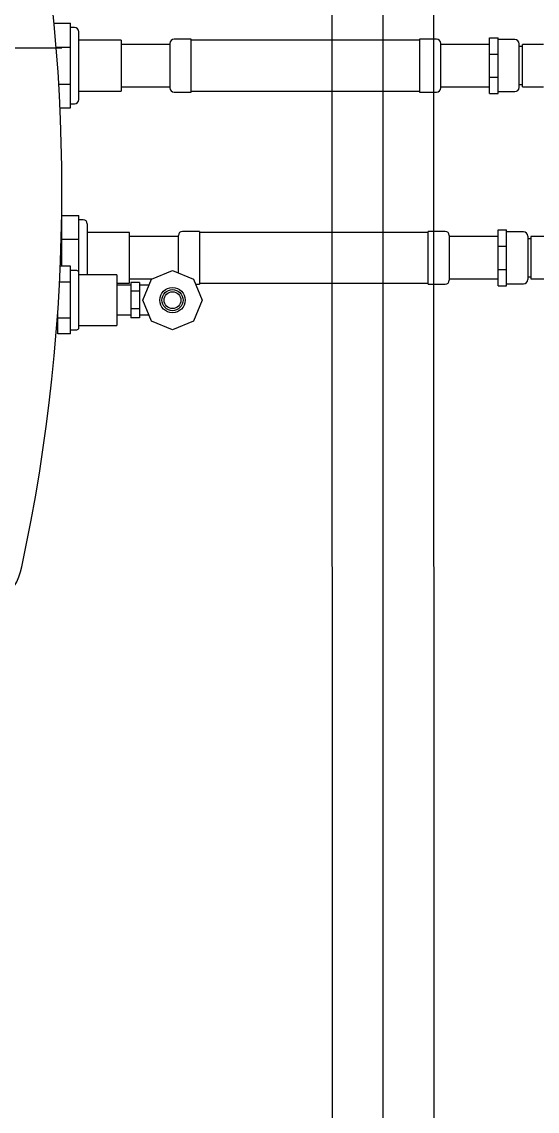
# Model space of a CAD drawing. Extents: x -16 to 10076, y -1 to 10000.
# Drawn here: x 2071 to 2086.22, y 2150.25 to 2182.44 of the extents above; entities that cross this region are included whole.
import ezdxf

# ---------------------------------------------------------------- set-up
doc = ezdxf.new("R2010")
doc.units = 0
doc.header["$MEASUREMENT"] = 0
for name, color, linetype in [('$DDT_AUDIT_GENERATED_(41F)', 7, 'Continuous'), ('.50_BULKHEAD_PLA', 7, 'Continuous'), ('1_IN_BULKHEAD', 7, 'Continuous'), ('300_GALLON_PLAST', 7, 'Continuous'), ('ADAPTER_1_IN._FT', 7, 'Continuous'), ('ADAPTOR_.50_C_X_', 7, 'Continuous'), ('B-FL JOISTS', 4, 'Continuous'), ('FLEX_HOSE', 7, 'Continuous'), ('TUBE_COPPER_.50_', 7, 'Continuous'), ('UNION_.50_COPPER', 7, 'Continuous')]:
    doc.layers.add(name, color=color, linetype=linetype)

msp = doc.modelspace()

# ---------------------------------------------------------------- linework, layer by layer
at = {"layer": '$DDT_AUDIT_GENERATED_(41F)', "color": 3, "linetype": 'Continuous'}
for p, q in [((2085.7864, 2180.51651), (2085.7864, 2181.76651)), ((2086.4114, 2181.76651), (2085.7864, 2181.76651)), ((2085.7864, 2180.51651), (2086.4114, 2180.51651)), ((2086.0364, 2176.08851), (2086.0364, 2174.83851)), ((2086.6614, 2176.08851), (2086.0364, 2176.08851)), ((2086.0364, 2174.83851), (2086.6614, 2174.83851))]:
    msp.add_line(p, q, dxfattribs=at)
at = {"layer": '.50_BULKHEAD_PLA', "color": 3, "linetype": 'Continuous'}
for p, q in [((2072.4374, 2175.21351), (2072.13947, 2175.21351)), ((2072.4374, 2174.74514), (2072.4374, 2175.21351)), ((2072.6274, 2175.08851), (2072.4374, 2175.08851)), ((2072.4374, 2174.74514), (2072.11742, 2174.74514)), ((2072.4374, 2173.68187), (2072.4374, 2174.74514)), ((2072.6874, 2173.39851), (2072.6874, 2175.02851)), ((2073.8124, 2174.96351), (2072.6874, 2174.96351)), ((2073.8124, 2174.96351), (2073.8124, 2173.46351)), ((2072.0624, 2173.68187), (2072.0624, 2173.83133)), ((2072.0624, 2173.21351), (2072.0624, 2173.68187)), ((2072.4374, 2173.68187), (2072.0624, 2173.68187)), ((2072.4374, 2173.21351), (2072.4374, 2173.68187)), ((2072.6874, 2173.46351), (2073.8124, 2173.46351)), ((2072.4374, 2173.21351), (2072.0624, 2173.21351)), ((2072.4374, 2173.33851), (2072.6274, 2173.33851))]:
    msp.add_line(p, q, dxfattribs=at)
for centre, start, end in [((2072.6274, 2175.02851), 0, 90), ((2072.6274, 2173.39851), 270, 0)]:
    msp.add_arc(centre, 0.06, start, end, dxfattribs=at)
at = {"layer": '1_IN_BULKHEAD', "color": 3, "linetype": 'Continuous'}
for p, q in [((2071.95707, 2182.39151), (2072.4374, 2182.39151)), ((2072.4374, 2181.68963), (2072.4374, 2182.39151)), ((2072.5624, 2182.26651), (2072.4374, 2182.26651)), ((2072.6874, 2180.14151), (2072.6874, 2182.14151)), ((2073.9374, 2181.89151), (2072.6874, 2181.89151)), ((2073.9374, 2181.89151), (2073.9374, 2180.39151)), ((2072.0181, 2181.68963), (2072.4374, 2181.68963)), ((2072.4374, 2180.59339), (2072.4374, 2181.68963)), ((2072.09461, 2180.59339), (2072.4374, 2180.59339)), ((2072.4374, 2179.89151), (2072.4374, 2180.59339)), ((2072.6874, 2180.39151), (2073.9374, 2180.39151)), ((2072.13158, 2179.89151), (2072.4374, 2179.89151)), ((2072.4374, 2180.01651), (2072.5624, 2180.01651)), ((2072.1874, 2176.01163), (2072.1874, 2176.71351)), ((2072.1874, 2176.71351), (2072.6874, 2176.71351)), ((2072.6874, 2176.01163), (2072.6874, 2176.71351)), ((2072.8124, 2176.58851), (2072.6874, 2176.58851)), ((2072.9374, 2176.46351), (2072.9374, 2174.96351)), ((2072.1874, 2175.21351), (2072.1874, 2176.01163)), ((2072.1874, 2176.01163), (2072.6874, 2176.01163)), ((2072.6874, 2175.02851), (2072.6874, 2176.01163)), ((2074.1874, 2176.21351), (2072.9374, 2176.21351)), ((2074.1874, 2174.71351), (2074.1874, 2176.21351)), ((2073.8124, 2174.71351), (2074.1874, 2174.71351))]:
    msp.add_line(p, q, dxfattribs=at)
for centre, start, end in [((2072.5624, 2182.14151), 0, 90), ((2072.5624, 2180.14151), 270, 0), ((2072.8124, 2176.46351), 0, 90)]:
    msp.add_arc(centre, 0.125, start, end, dxfattribs=at)
at = {"layer": '300_GALLON_PLAST', "color": 3, "linetype": 'Continuous'}
msp.add_line((2053.0746, 2181.66403), (2072.1874, 2181.66403), dxfattribs=at)
for centre, radius, start, end in [((2019.35406, 2177.46351), 52.83333, 347.840923, 12.159077), ((2069.04703, 2166.75665), 2, 277.638777, 347.840923)]:
    msp.add_arc(centre, radius, start, end, dxfattribs=at)
at = {"layer": 'ADAPTER_1_IN._FT', "color": 3, "linetype": 'Continuous'}
for p, q in [((2084.8174, 2181.96738), (2085.0674, 2181.96738)), ((2084.8174, 2181.48333), (2084.8174, 2181.96738)), ((2085.0674, 2181.48333), (2085.0674, 2181.96738)), ((2085.5674, 2181.90912), (2085.0674, 2181.90912)), ((2084.8174, 2181.48333), (2085.0674, 2181.48333)), ((2084.8174, 2180.79933), (2084.8174, 2181.48333)), ((2085.0674, 2180.79933), (2085.0674, 2181.48333)), ((2085.6924, 2180.49889), (2085.6924, 2181.78412)), ((2085.7864, 2181.70401), (2085.6924, 2181.70401)), ((2084.8174, 2180.79933), (2085.0674, 2180.79933)), ((2084.8174, 2180.31563), (2084.8174, 2180.79933)), ((2085.0674, 2180.31563), (2085.0674, 2180.79933)), ((2085.6924, 2180.57901), (2085.7864, 2180.57901)), ((2084.8174, 2180.31563), (2085.0674, 2180.31563)), ((2085.0674, 2180.37389), (2085.5674, 2180.37389)), ((2085.0674, 2176.28938), (2085.3174, 2176.28938)), ((2085.0674, 2175.80533), (2085.0674, 2176.28938)), ((2085.3174, 2175.80533), (2085.3174, 2176.28938)), ((2085.8174, 2176.23112), (2085.3174, 2176.23112)), ((2085.9424, 2176.10612), (2085.9424, 2174.82089)), ((2086.0364, 2176.02601), (2085.9424, 2176.02601)), ((2085.0674, 2175.80533), (2085.3174, 2175.80533)), ((2085.0674, 2175.12133), (2085.0674, 2175.80533)), ((2085.3174, 2175.12133), (2085.3174, 2175.80533)), ((2085.0674, 2175.12133), (2085.3174, 2175.12133)), ((2085.0674, 2174.63763), (2085.0674, 2175.12133)), ((2085.3174, 2174.63763), (2085.3174, 2175.12133)), ((2085.9424, 2174.90101), (2086.0364, 2174.90101)), ((2085.0674, 2174.63763), (2085.3174, 2174.63763)), ((2085.3174, 2174.69589), (2085.8174, 2174.69589))]:
    msp.add_line(p, q, dxfattribs=at)
for centre, start, end in [((2085.5674, 2181.78412), 0, 90), ((2085.5674, 2180.49889), 270, 0), ((2085.8174, 2176.10612), 0, 90), ((2085.8174, 2174.82089), 270, 0)]:
    msp.add_arc(centre, 0.125, start, end, dxfattribs=at)
at = {"layer": 'ADAPTOR_.50_C_X_', "color": 3, "linetype": 'Continuous'}
for p, q in [((2074.2264, 2174.73733), (2074.2264, 2174.47542)), ((2074.4764, 2174.73733), (2074.2264, 2174.73733)), ((2074.4764, 2174.73733), (2074.4764, 2174.47542)), ((2074.2264, 2174.65101), (2073.8124, 2174.65101)), ((2074.2264, 2174.47542), (2074.2264, 2173.95159)), ((2074.4764, 2174.47542), (2074.2264, 2174.47542)), ((2074.75912, 2174.65101), (2074.4764, 2174.65101)), ((2074.4764, 2174.47542), (2074.4764, 2173.95159)), ((2073.8124, 2173.77601), (2074.2264, 2173.77601)), ((2074.2264, 2173.95159), (2074.2264, 2173.68968)), ((2074.4764, 2173.95159), (2074.2264, 2173.95159)), ((2074.4764, 2173.95159), (2074.4764, 2173.68968)), ((2074.4764, 2173.77601), (2074.75912, 2173.77601)), ((2074.4764, 2173.68968), (2074.2264, 2173.68968))]:
    msp.add_line(p, q, dxfattribs=at)
at = {"layer": 'B-FL JOISTS', "linetype": 'Continuous', "ltscale": 250}
for p, q in [((2080.18214, 2092.43465), (2080.17018, 2212.074)), ((2081.68214, 2092.43465), (2081.67018, 2212.07415)), ((2083.18214, 2092.43465), (2083.17018, 2212.0743))]:
    msp.add_line(p, q, dxfattribs=at)
at = {"layer": 'FLEX_HOSE', "color": 3, "linetype": 'Continuous'}
for p, q in [((2076.0024, 2181.92276), (2075.5024, 2181.92276)), ((2076.0024, 2180.36026), (2076.0024, 2181.92276)), ((2082.7524, 2181.89151), (2076.0024, 2181.89151)), ((2082.7524, 2181.92276), (2082.7524, 2180.36026)), ((2083.2524, 2181.92276), (2082.7524, 2181.92276)), ((2075.3774, 2181.76651), (2073.9374, 2181.76651)), ((2075.3774, 2181.79776), (2075.3774, 2180.48526)), ((2083.3774, 2180.48526), (2083.3774, 2181.79776)), ((2084.8174, 2181.76651), (2083.3774, 2181.76651)), ((2073.9374, 2180.51651), (2075.3774, 2180.51651)), ((2075.5024, 2180.36026), (2076.0024, 2180.36026)), ((2076.0024, 2180.39151), (2082.7524, 2180.39151)), ((2082.7524, 2180.36026), (2083.2524, 2180.36026)), ((2083.3774, 2180.51651), (2084.8174, 2180.51651)), ((2075.6274, 2176.08851), (2074.1874, 2176.08851)), ((2075.6274, 2175.01623), (2075.6274, 2176.11976)), ((2076.2524, 2176.24476), (2075.7524, 2176.24476)), ((2076.2524, 2176.24476), (2076.2524, 2174.68226)), ((2083.0024, 2176.21351), (2076.2524, 2176.21351)), ((2083.0024, 2174.68226), (2083.0024, 2176.24476)), ((2083.5024, 2176.24476), (2083.0024, 2176.24476)), ((2083.6274, 2176.11976), (2083.6274, 2174.80726)), ((2085.0674, 2176.08851), (2083.6274, 2176.08851)), ((2074.1874, 2174.83851), (2074.84934, 2174.83851)), ((2083.6274, 2174.83851), (2085.0674, 2174.83851)), ((2076.13373, 2174.68226), (2076.2524, 2174.68226)), ((2076.2524, 2174.71351), (2083.0024, 2174.71351)), ((2083.0024, 2174.68226), (2083.5024, 2174.68226))]:
    msp.add_line(p, q, dxfattribs=at)
for centre, start, end in [((2075.5024, 2181.79776), 90, 180), ((2083.2524, 2181.79776), 0, 90), ((2075.5024, 2180.48526), 180, 270), ((2083.2524, 2180.48526), 270, 0), ((2075.7524, 2176.11976), 90, 180), ((2083.5024, 2176.11976), 0, 90), ((2083.5024, 2174.80726), 270, 0)]:
    msp.add_arc(centre, 0.125, start, end, dxfattribs=at)
at = {"layer": 'TUBE_COPPER_.50_', "color": 3, "linetype": 'Continuous'}
msp.add_circle((2075.4529, 2174.21351), 0.25, dxfattribs=at)
at = {"layer": 'UNION_.50_COPPER', "color": 3, "linetype": 'Continuous'}
for p, q in [((2074.83418, 2174.83223), (2075.4529, 2175.08851)), ((2075.4529, 2175.08851), (2076.07162, 2174.83223)), ((2074.5779, 2174.21351), (2074.83418, 2174.83223)), ((2076.07162, 2174.83223), (2076.3279, 2174.21351)), ((2074.83418, 2173.59479), (2074.5779, 2174.21351)), ((2076.3279, 2174.21351), (2076.07162, 2173.59479)), ((2075.4529, 2173.33851), (2074.83418, 2173.59479)), ((2076.07162, 2173.59479), (2075.4529, 2173.33851))]:
    msp.add_line(p, q, dxfattribs=at)
for radius in [0.375, 0.3125]:
    msp.add_circle((2075.4529, 2174.21351), radius, dxfattribs=at)

doc.saveas('drawing.dxf')
